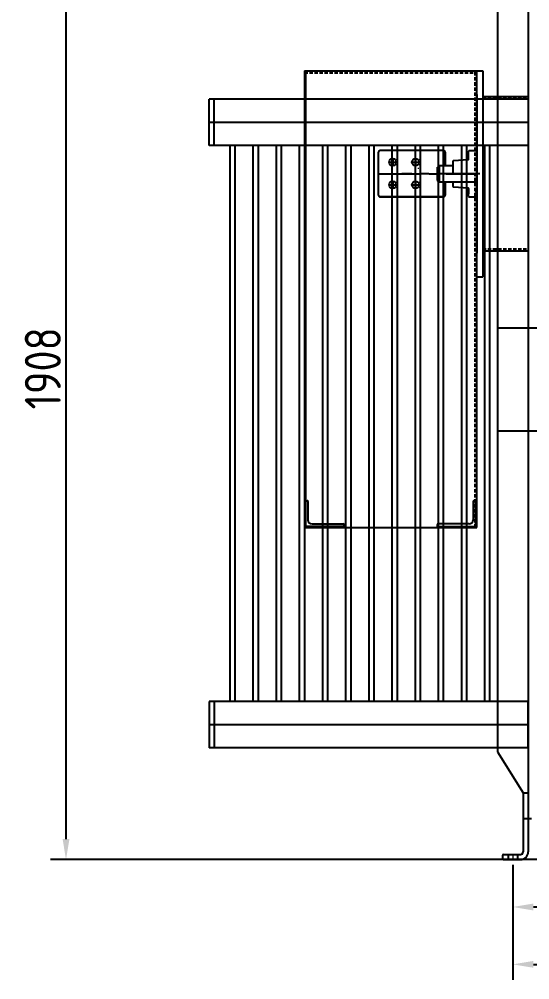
# Model space of a CAD drawing. Header units: millimetres. Extents: x 58520 to 122350, y -311274 to -166540.
# Drawn here: x 62896 to 63888, y -169702 to -167837 of the extents above; entities that cross this region are included whole.
import ezdxf

# ---------------------------------------------------------------- set-up
doc = ezdxf.new("R2010")
doc.units = ezdxf.units.MM
doc.header["$LTSCALE"] = 13
for name, pattern in [('4 点画线', [9, 6.25, -1.25, 0.25, -1.25]), ('CENTER', [50.8, 31.75, -6.35, 6.35, -6.35]), ('CENTERX2', [101.6, 63.5, -12.7, 12.7, -12.7]), ('DASHED', [0.75, 0.5, -0.25])]:
    doc.linetypes.add(name, pattern=pattern)
doc.layers.get('0').update_dxf_attribs({"color": 1, "linetype": 'CENTER'})
for name, color, linetype in [('1', 4, 'Continuous'), ('3中心线层', 1, 'CENTER'), ('4虚线层', 6, 'DASHED'), ('粗实线', 4, 'Continuous')]:
    doc.layers.add(name, color=color, linetype=linetype)
doc.layers.add('标注、文本', color=3, linetype='Continuous', lineweight=25)
doc.styles.get("Standard").update_dxf_attribs({"font": 'gbenor.shx', "bigfont": 'gbcbig.shx'})
doc.dimstyles.new('1-15', dxfattribs={"dimscale": 20, "dimtxt": 3.5, "dimasz": 2, "dimexe": 1.5, "dimexo": 0.5, "dimgap": 0.5, "dimtad": 1, "dimtoh": 1, "dimdec": 1, "dimdsep": 46, "dimtxsty": 'Standard', "dimcen": 2.5, "dimclrd": 3, "dimclre": 3, "dimclrt": 3, "dimadec": 0, "dimazin": 2, "dimtfac": 1, "dimtdec": 1, "dimtmove": 0, "dimatfit": 2, "dimfxl": 1, "dimarcsym": 0})

# ---------------------------------------------------------------- blocks, each defined once
blk = doc.blocks.new('*D728')
at = {"layer": 'Defpoints', "color": 0, "transparency": 16777216}
for p in [(62986.5, -167561), (64042.1, -167561), (64020.6, -169469)]:
    blk.add_point(p, dxfattribs=at)
at = {"layer": '标注、文本', "color": 3, "lineweight": -2, "transparency": 16777216}
for p, q in [((64032.1, -167561), (62956.5, -167561)), ((62986.5, -169429), (62986.5, -167601)), ((64010.6, -169469), (62956.5, -169469))]:
    blk.add_line(p, q, dxfattribs=at)
at = {"layer": '标注、文本', "color": 3, "transparency": 16777216}
for points in [[(62979.9, -167601), (62993.2, -167601), (62986.5, -167561)], [(62979.9, -169429), (62993.2, -169429), (62986.5, -169469)]]:
    blk.add_solid(points, dxfattribs=at)
at = {"layer": '标注、文本', "color": 3, "transparency": 16777216, "insert": (62941.5, -168515), "char_height": 70, "attachment_point": 5, "rotation": 90}
blk.add_mtext('1908', dxfattribs=at)
blk = doc.blocks.new('*D729')
at = {"layer": 'Defpoints', "color": 0, "transparency": 16777216}
for p in [(63854.6, -169469), (64586.6, -169469), (64586.6, -169672.4)]:
    blk.add_point(p, dxfattribs=at)
at = {"layer": '标注、文本', "color": 3, "lineweight": -2, "transparency": 16777216}
for p, q in [((63854.6, -169479), (63854.6, -169702.4)), ((64586.6, -169479), (64586.6, -169702.4)), ((63894.6, -169672.4), (64546.6, -169672.4))]:
    blk.add_line(p, q, dxfattribs=at)
at = {"layer": '标注、文本', "color": 3, "transparency": 16777216}
for points in [[(63894.6, -169665.7), (63894.6, -169679), (63854.6, -169672.4)], [(64546.6, -169665.7), (64546.6, -169679), (64586.6, -169672.4)]]:
    blk.add_solid(points, dxfattribs=at)
at = {"layer": '标注、文本', "color": 3, "transparency": 16777216, "insert": (64220.6, -169627.4), "char_height": 70, "attachment_point": 5}
blk.add_mtext('732', dxfattribs=at)
blk = doc.blocks.new('*D730')
at = {"layer": 'Defpoints', "color": 0, "transparency": 16777216}
for p in [(63854.6, -169469), (64220.6, -169469), (64220.6, -169561)]:
    blk.add_point(p, dxfattribs=at)
at = {"layer": '标注、文本', "color": 3, "lineweight": -2, "transparency": 16777216}
for p, q in [((63854.6, -169479), (63854.6, -169591)), ((64220.6, -169479), (64220.6, -169591)), ((63894.6, -169561), (64180.6, -169561))]:
    blk.add_line(p, q, dxfattribs=at)
at = {"layer": '标注、文本', "color": 3, "transparency": 16777216}
for points in [[(63894.6, -169554.3), (63894.6, -169567.7), (63854.6, -169561)], [(64180.6, -169554.3), (64180.6, -169567.7), (64220.6, -169561)]]:
    blk.add_solid(points, dxfattribs=at)
at = {"layer": '标注、文本', "color": 3, "transparency": 16777216, "insert": (64037.6, -169516), "char_height": 70, "attachment_point": 5}
blk.add_mtext('366', dxfattribs=at)

msp = doc.modelspace()

# ---------------------------------------------------------------- linework, layer by layer
at = {"color": 0, "linetype": 'ByBlock', "lineweight": 18}
msp.add_line((63670.56, -168125.31), (63670.56, -168127.31), dxfattribs=at)
at = {"layer": '1'}
for p, q in [((63884.56, -167721), (63884.56, -169454)), ((63824.56, -167804.11), (63824.56, -169259.78)), ((63449.56, -167937), (63784.56, -167937)), ((63449.56, -167937), (63449.56, -168824.02)), ((63451.56, -167941), (63451.56, -168824.02)), ((63784.56, -168824.02), (63784.56, -167937)), ((63784.56, -167937), (63796.56, -167937)), ((63796.56, -167937), (63796.56, -168337)), ((63784.56, -167983.02), (63784.56, -168291.02)), ((63796.56, -167987), (63884.56, -167987)), ((63304.57, -168082), (63304.57, -169162)), ((63314.57, -168082), (63314.57, -169162)), ((63349.57, -168082), (63349.57, -169162)), ((63359.57, -168082), (63359.57, -169162)), ((63394.57, -168082), (63394.57, -169162)), ((63404.57, -168082), (63404.57, -169162)), ((63439.57, -168082), (63439.57, -169162)), ((63449.57, -168082), (63449.57, -169162)), ((63484.57, -168082), (63484.57, -169162)), ((63494.57, -168082), (63494.57, -169162)), ((63529.57, -168082), (63529.57, -169162)), ((63539.57, -168082), (63539.57, -169162)), ((63574.57, -168082), (63574.57, -169162)), ((63584.57, -168082), (63584.57, -169162)), ((63619.57, -168082), (63619.57, -169162)), ((63629.57, -168082), (63629.57, -169162)), ((63664.57, -168082), (63664.57, -169162)), ((63674.57, -168082), (63674.57, -169162)), ((63709.57, -168082), (63709.57, -169162)), ((63719.57, -168082), (63719.57, -169162)), ((63754.57, -168082), (63754.57, -169162)), ((63764.57, -168082), (63764.57, -169162)), ((63799.57, -168082), (63799.57, -169162)), ((63809.57, -168082), (63809.57, -169162)), ((63796.56, -168287), (63884.56, -168287)), ((63784.56, -168337), (63796.56, -168337)), ((63824.56, -168436.56), (64020.56, -168436.56)), ((63824.56, -168636.01), (64020.56, -168636.01)), ((63451.56, -168822.02), (63451.56, -168772.02)), ((63451.56, -168822.02), (63451.56, -168772.02)), ((63451.56, -168772.02), (63454.9, -168772.02)), ((63456.56, -168773.69), (63456.56, -168809.02)), ((63777.56, -168773.69), (63777.56, -168809.02)), ((63782.56, -168772.02), (63779.23, -168772.02)), ((63782.56, -168822.02), (63782.56, -168772.02)), ((63782.56, -168822.02), (63782.56, -168772.02)), ((63464.56, -168817.02), (63524.9, -168817.02)), ((63526.56, -168818.69), (63526.56, -168822.02)), ((63707.56, -168818.69), (63707.56, -168822.02)), ((63769.56, -168817.02), (63709.23, -168817.02)), ((63449.56, -168824.02), (63784.56, -168824.02)), ((63526.56, -168822.02), (63451.56, -168822.02)), ((63707.56, -168822.02), (63782.56, -168822.02)), ((63884.56, -169252), (63884.56, -169162)), ((63824.56, -169259.78), (63874.56, -169339)), ((63874.56, -169339), (63874.56, -169454)), ((63874.56, -169339), (63884.56, -169339)), ((63884.56, -169357), (63884.56, -169369)), ((63874.56, -169389), (63890.56, -169389)), ((63834.56, -169461), (63834.56, -169467)), ((63836.56, -169459), (63869.56, -169459)), ((63836.56, -169469), (63869.56, -169469))]:
    msp.add_line(p, q, dxfattribs=at)
at = {"layer": '1', "ltscale": 4}
for p, q in [((63264.56, -168082), (63264.56, -167992)), ((63884.56, -167992), (63264.56, -167992)), ((63274.56, -168082), (63274.56, -167992)), ((63884.56, -168082), (63264.56, -168082)), ((63884.56, -169162), (63264.56, -169162)), ((63264.56, -169162), (63264.56, -169252)), ((63274.56, -169162), (63274.56, -169252)), ((63884.56, -169252), (63264.56, -169252))]:
    msp.add_line(p, q, dxfattribs=at)
at = {"layer": '1', "color": 1, "linetype": 'CENTERX2', "lineweight": -3, "ltscale": 0.1}
for p, q in [((63621.17, -168107.04), (63621.17, -168121.99)), ((63665.67, -168107.04), (63665.67, -168121.99)), ((63612.97, -168114.51), (63629.16, -168114.51)), ((63613.07, -168114.51), (63629.26, -168114.51)), ((63657.47, -168114.51), (63673.66, -168114.51)), ((63657.57, -168114.51), (63673.76, -168114.51)), ((63593.06, -168137.01), (63784.56, -168137.01)), ((63790.56, -168137.02), (63638.94, -168137.02)), ((63612.97, -168158.51), (63629.16, -168158.51)), ((63613.07, -168158.51), (63629.26, -168158.51)), ((63621.17, -168151.04), (63621.17, -168165.99)), ((63657.47, -168158.51), (63673.66, -168158.51)), ((63657.57, -168158.51), (63673.76, -168158.51)), ((63665.67, -168151.04), (63665.67, -168165.99))]:
    msp.add_line(p, q, dxfattribs=at)
at = {"layer": '1'}
for centre, radius, start, end in [((63454.9, -168773.69), 1.67, 0, 90), ((63779.23, -168773.69), 1.67, 90, 180), ((63464.56, -168809.02), 8, 180, 270), ((63464.56, -168809.02), 8, 180, 270), ((63524.9, -168818.69), 1.67, 0, 90), ((63709.23, -168818.69), 1.67, 90, 180), ((63769.56, -168809.02), 8, 270, 0), ((63836.56, -169461), 2, 90, 180), ((63836.56, -169467), 2, 180, 270), ((63869.56, -169454), 15, 270, 0), ((63869.56, -169454), 5, 270, 0)]:
    msp.add_arc(centre, radius, start, end, dxfattribs=at)
at = {"layer": '3中心线层', "ltscale": 40}
for p, q in [((63264.56, -168037), (63884.56, -168037)), ((63884.56, -169207), (63264.56, -169207))]:
    msp.add_line(p, q, dxfattribs=at)
at = {"layer": '4虚线层'}
for p, q in [((63449.56, -167941), (63784.56, -167941)), ((63781.56, -168824.02), (63781.56, -167937)), ((63796.56, -167991), (63884.56, -167991)), ((63796.56, -168283), (63884.56, -168283))]:
    msp.add_line(p, q, dxfattribs=at)
at = {"layer": '标注、文本'}
for p, q in [((63845.56, -169459), (63845.56, -169469)), ((63863.56, -169459), (63863.56, -169469))]:
    msp.add_line(p, q, dxfattribs=at)
at = {"layer": '标注、文本', "color": 1, "linetype": '4 点画线', "lineweight": 20}
msp.add_line((63854.56, -169459), (63854.56, -169469), dxfattribs=at)
at = {"layer": '粗实线'}
for p, q in [((63593.06, -168096), (63593.06, -168125.44)), ((63593.06, -168096), (63593.06, -168169.83)), ((63593.06, -168096), (63593.06, -168178)), ((63719.56, -168092.03), (63596.61, -168092.03)), ((63723.56, -168121.03), (63723.56, -168096.03)), ((63723.56, -168121.03), (63723.56, -168096.03)), ((63739.5, -168111.45), (63767.63, -168109.57)), ((63739.5, -168111.46), (63767.63, -168109.58)), ((63768.56, -168108.57), (63768.56, -168093)), ((63768.56, -168108.57), (63768.56, -168098.01)), ((63768.56, -168108.59), (63768.56, -168098.02)), ((63769.56, -168092), (63783.56, -168092)), ((63784.56, -168137), (63784.56, -168093)), ((63784.56, -168137.01), (63784.56, -168097.01)), ((63784.56, -168137.02), (63784.56, -168097.02)), ((63711.56, -168121.02), (63708.56, -168124.02)), ((63711.56, -168121.03), (63708.56, -168124.03)), ((63708.56, -168150.02), (63708.56, -168124.02)), ((63708.56, -168150.03), (63708.56, -168124.03)), ((63711.56, -168121.02), (63711.56, -168153.02)), ((63711.56, -168121.02), (63738.56, -168121.02)), ((63711.56, -168121.03), (63711.56, -168153.03)), ((63738.56, -168137.01), (63738.56, -168112.44)), ((63738.56, -168137.02), (63738.56, -168112.46)), ((63711.56, -168153.02), (63708.56, -168150.02)), ((63711.56, -168153.03), (63708.56, -168150.03)), ((63711.56, -168153.02), (63784.56, -168153.02)), ((63723.56, -168178.03), (63723.56, -168153.03)), ((63738.56, -168161.57), (63738.56, -168153.01)), ((63738.56, -168161.59), (63738.56, -168153.02)), ((63739.5, -168162.57), (63767.63, -168164.45)), ((63739.5, -168162.58), (63767.63, -168164.46)), ((63768.56, -168165.44), (63768.56, -168176.01)), ((63768.56, -168181), (63768.56, -168165.44)), ((63768.56, -168165.46), (63768.56, -168176.02)), ((63597.06, -168182), (63719.56, -168182.03)), ((63719.56, -168182.03), (63597.06, -168182)), ((63769.56, -168182), (63782.08, -168182)), ((63783.06, -168168.26), (63782.51, -168168.26)), ((63782.51, -168168.26), (63782.51, -168170.21)), ((63782.51, -168170.21), (63783.06, -168170.21)), ((63783.06, -168171.16), (63782.51, -168171.16)), ((63783.06, -168171.16), (63782.51, -168171.16)), ((63782.51, -168171.16), (63782.51, -168173.1)), ((63782.51, -168173.1), (63783.06, -168173.1)), ((63783.06, -168174.05), (63782.51, -168174.05)), ((63783.06, -168174.05), (63782.51, -168174.05)), ((63782.51, -168174.05), (63782.51, -168176)), ((63782.51, -168176), (63783.06, -168176)), ((63783.06, -168166.5), (63783.06, -168168.26)), ((63783.06, -168170.21), (63783.06, -168171.16)), ((63783.06, -168173.1), (63783.06, -168174.05)), ((63783.08, -168181), (63783.06, -168176))]:
    msp.add_line(p, q, dxfattribs=at)
for centre in [(63621.17, -168114.49), (63665.67, -168114.49), (63621.17, -168158.49), (63665.67, -168158.49)]:
    msp.add_circle(centre, 7, dxfattribs=at)
for centre, radius, start, end in [((63597.06, -168096), 4, 90, 180), ((63719.56, -168096.03), 4, 0, 90), ((63767.56, -168108.57), 1, 273.81407, 0), ((63767.56, -168108.57), 1, 273.81407, 0), ((63767.56, -168108.59), 1, 273.81407, 0), ((63769.56, -168093), 1, 90, 180), ((63783.56, -168093), 1, 0, 90), ((63739.56, -168112.44), 1, 93.81407, 180), ((63739.56, -168112.46), 1, 93.81407, 180), ((63739.56, -168161.57), 1, 180, 266.18593), ((63739.56, -168161.59), 1, 180, 266.18593), ((63767.56, -168165.44), 1, 0, 86.18593), ((63767.56, -168165.44), 1, 0, 86.18593), ((63767.56, -168165.46), 1, 0, 86.18593), ((63785.06, -168166.5), 2, 90, 180), ((63785.06, -168166.5), 2, 90, 180), ((63597.06, -168178), 4, 180, 270), ((63719.56, -168178.03), 4, 270, 0), ((63769.56, -168181), 1, 180, 270), ((63782.08, -168181), 1, 270, 0)]:
    msp.add_arc(centre, radius, start, end, dxfattribs=at)

# ---------------------------------------------------------------- dimensions: what is measured, and where the dimension line sits
at = {"layer": '标注、文本'}
dim = msp.add_linear_dim(base=(62986.52, -167561), p1=(64020.56, -169469), p2=(64042.06, -167561), angle=90, dimstyle='1-15', dxfattribs=at)
dim.commit()
dim.dimension.update_dxf_attribs({"geometry": '*D728', "text_midpoint": (62941.52, -168515)})
for base, p2, picture, middle in [((64586.56, -169672.36), (64586.56, -169469), '*D729', (64220.56, -169627.36)), ((64220.56, -169561), (64220.56, -169469), '*D730', (64037.56, -169516))]:
    dim = msp.add_linear_dim(base=base, p1=(63854.56, -169469), p2=p2, dimstyle='1-15', dxfattribs=at)
    dim.commit()
    dim.dimension.update_dxf_attribs({"geometry": picture, "text_midpoint": middle})

doc.saveas('drawing.dxf')
